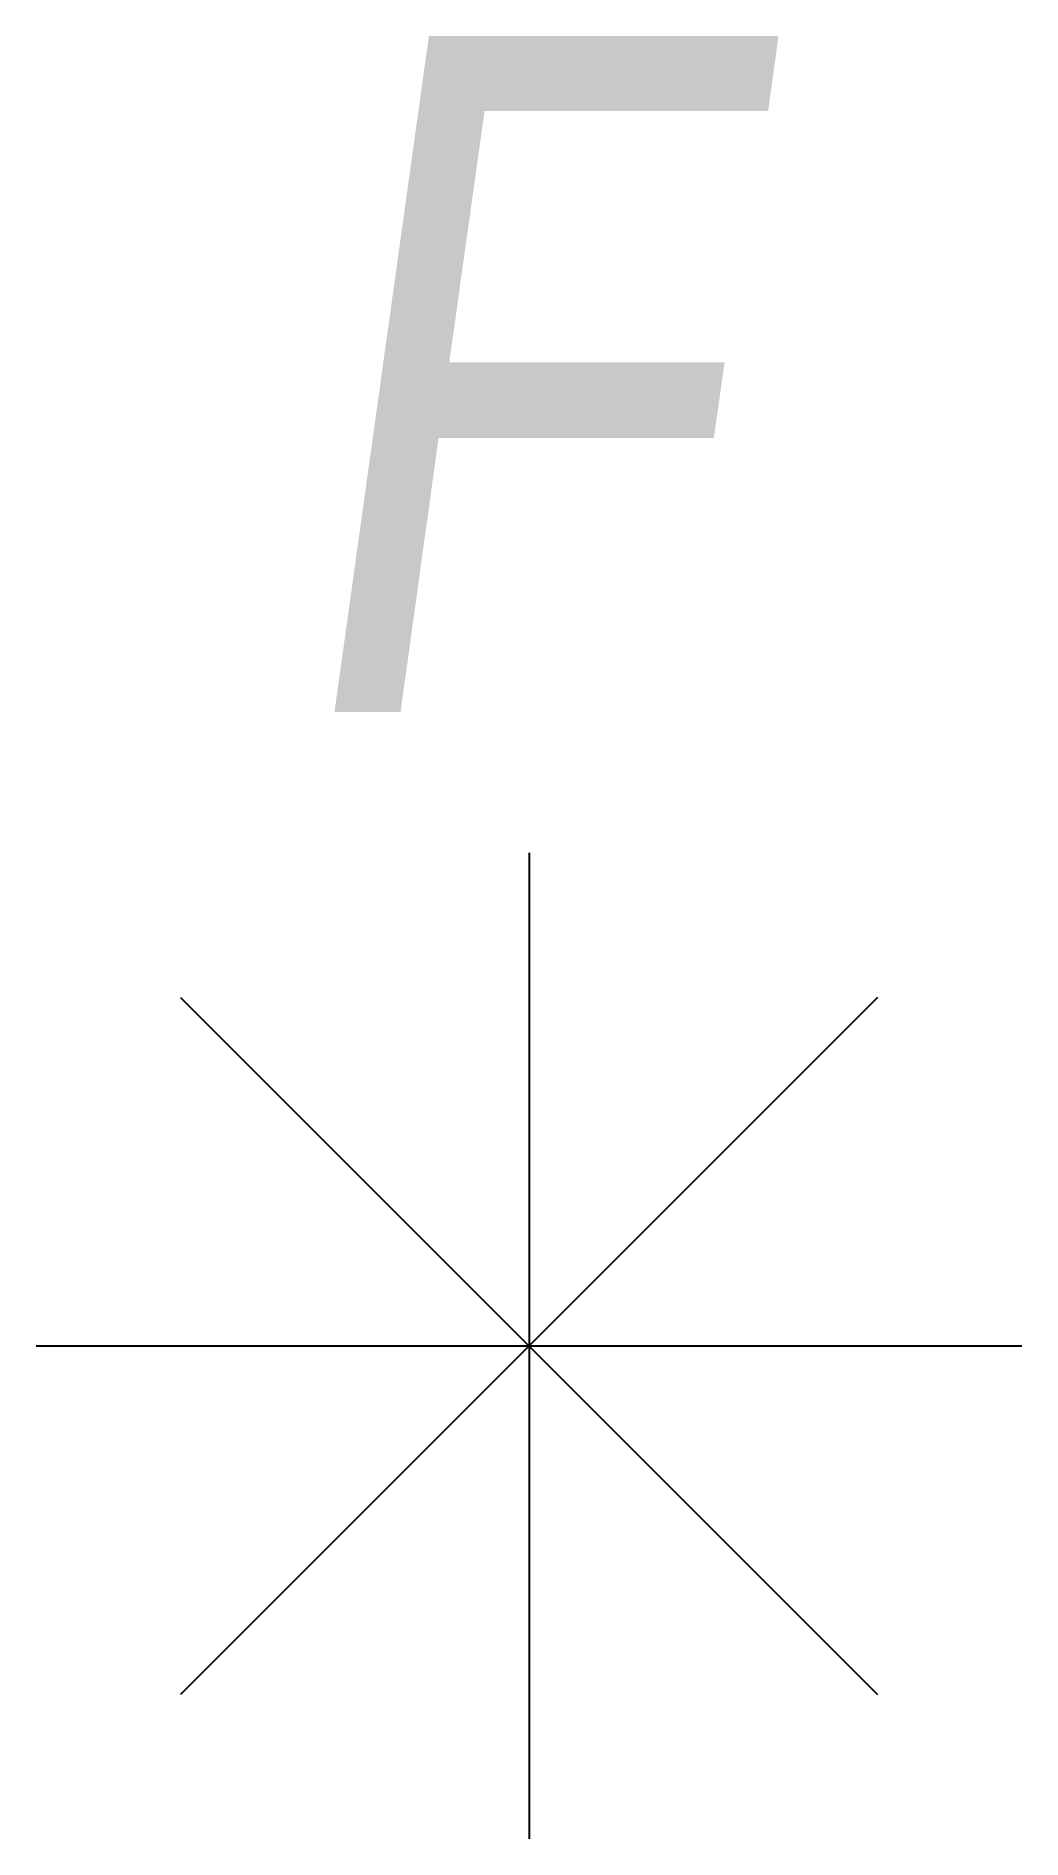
# Model space of a CAD drawing. Extents: x -1.75 to 1.75, y -1.75 to 4.65.
import ezdxf
from ezdxf.enums import TextEntityAlignment as Align

# ---------------------------------------------------------------- set-up
doc = ezdxf.new("R2010")
doc.units = 0
doc.header["$LTSCALE"] = 0.01
doc.header["$MEASUREMENT"] = 0
doc.layers.get('0').update_dxf_attribs({"lineweight": 20})
doc.styles.add('COA_Proposed', font='ariali.ttf', dxfattribs={"height": 2.4})

msp = doc.modelspace()

# ---------------------------------------------------------------- linework, layer by layer
at = {"color": 0, "linetype": 'ByBlock', "lineweight": -2}
for points in [[(0, 1.75), (0, -1.75)], [(-1.2374, 1.2374), (1.2374, -1.2374)], [(1.2374, 1.2374), (-1.2374, -1.2374)], [(-1.75, 0), (1.75, 0)]]:
    msp.add_lwpolyline(points, dxfattribs=at)

# ---------------------------------------------------------------- texts
at = {"color": 0, "linetype": 'ByBlock', "lineweight": -2, "style": 'COA_Proposed', "width": 0.75}
msp.add_text('F', height=2.4, dxfattribs=at).set_placement((0, 2.25), align=Align.CENTER)

doc.saveas('drawing.dxf')
